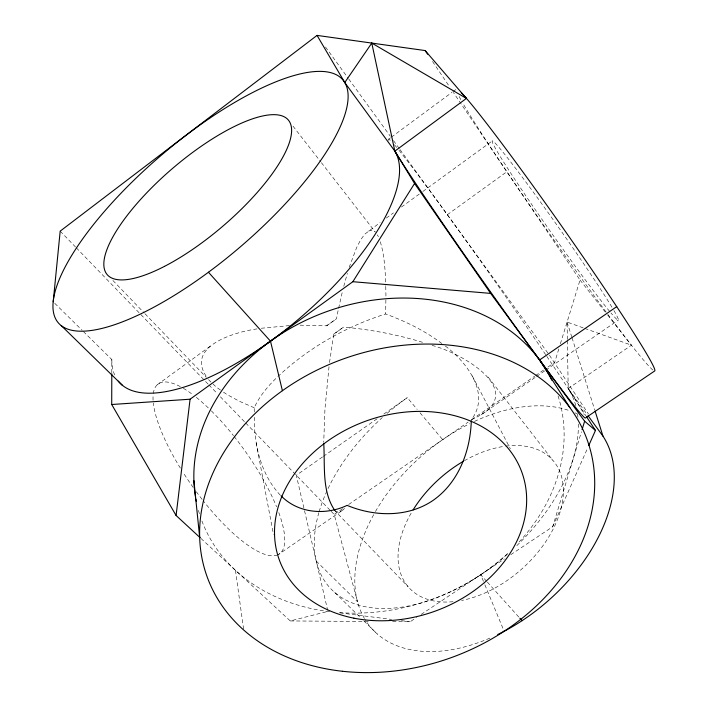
<?xml version="1.0" encoding="UTF-8"?>
<svg xmlns="http://www.w3.org/2000/svg" width="708" height="708" viewBox="0 0 708 708"><rect width="100%" height="100%" fill="white"/><g stroke="black" fill="none" stroke-linecap="round" stroke-linejoin="round"><path stroke-width="0.53" stroke-dasharray="3.54 2.66" d="M111.793 372.727L111.829 359.576L82.916 331.07M441.925 343.601C424.942 330.707 405.56 321.361 385.639 313.971L385.913 298.21M329.008 366.735L324.945 409.242L323.724 442.323M329.521 362.531L333.751 334.141L343.61 327.078C370.709 329.574 397.631 334.601 423.632 342.645M300.077 325.176L326.627 325.822L336.53 318.706L338.132 310.405M338.61 308.254L342.238 292.307M343.769 286.28L347.363 273.368M510.778 554.683L552.7 526.743L581.436 431.765M558.798 348.964L554.656 362.408L547.373 367.434M560.391 343.787L580.029 280.049L453.412 92.491M349.159 267.403L356.682 247.481L360.682 239.808L364.629 234.268L380.046 222.631M552.7 526.743L587.888 447.509M254.243 412.012L254.234 407.773C259.5 396.082 267.916 386.134 277.094 377.311M278.793 512.574A104.368 31.692 54.5 0 1 278.315 554.568L343.212 509.822L344.504 508.335M257.057 328.901C235.445 331.84 185.204 346.115 206.639 376.921M277.872 376.541C308.387 347.894 345.769 326.574 385.639 313.971M326.627 325.822L336.53 318.706M445.376 346.07C466.554 361.956 491.193 393.763 471.378 419.632C532.283 393.613 463.12 353.239 431.606 345.274M388.719 139.104L390.48 137.803M391.356 137.157L452.005 92.341M452.881 91.695L456.395 89.093M157.185 384.807L210.196 346.23M386.285 218.082L393.418 212.896M401.445 207.055L419.278 194.072M422.844 191.479L492.405 140.857M447.332 214.71L506.831 171.77M333.751 334.141L343.61 327.078M322.467 456.987L296.298 475.289L304.272 509.601M323.37 456.359L377.514 418.49M383.833 414.074L407.295 397.666L417.198 409.419M316.228 561.055L357.522 601.765L334.194 514.477L343.238 508.247M348.663 504.503L468.165 422.074M471.802 419.561L534.62 376.222M535.531 375.603L543.726 369.948M481.104 414.729L535.682 377.099M536.593 376.47L544.779 370.824M545.691 370.196L618.456 320.016M575.754 405.56A155.556 92.651 -41.2 0 0 568.197 388.524L631.465 345.194L606.429 313.476M392.568 621.633L410.162 621.757L416.578 617.482M421.163 614.429L504.397 558.939M343.212 509.822L339.583 511.875L336.238 511.583L334.742 510.318M200.957 538.452L290.28 620.943L326.875 611.632M368.452 231.065L372.081 230.33L374.594 231.711M261.252 328.255L289.643 325.583M290.28 620.943L369.47 621.482M339.982 612.889L391.524 619.403M401.392 620.642L410.162 621.757M567.374 339.495L567.081 322.06L583.702 328.034M584.737 328.406L631.465 345.194M254.234 407.773L239.242 401.206L226.489 394.232L221.339 390.612M220.48 390.011L216.188 387.002L208.506 379.656M334.734 592.481L360.708 617.827M363.859 620.898L377.24 633.961M54.773 303.334L82.128 330.3M60.18 231.144L75.517 246.995M76.278 247.791L208.143 384.134M208.904 384.922L217.338 393.648M220.409 396.816L244.933 422.18M245.703 422.977L330.406 510.556M331.167 511.344L334.194 514.477M112.899 280.474L144.255 313.007M145.025 313.803L206.214 377.276M334.008 509.849L408.259 586.87M486.608 581.295L480.705 574.737L484.467 583.817M487.352 582.118L519.097 617.394M420.03 412.782L442.668 439.659M280.253 495.14C260.863 474.413 254.172 444.996 254.261 417.313M580.029 280.049L605.747 312.617M292.997 126.157L320.706 161.778M321.379 162.654L375.435 232.171M488.095 377.054L552.824 460.297M567.391 340.583L568.197 388.524L587.516 414.994M325.476 46.994L348.168 78.216M348.814 79.11L390.294 136.202M393.542 140.662L399.374 148.698M400.02 149.583L548.833 354.398M549.479 355.292L588.481 414.038M432.535 61.508L449.111 86.111M377.24 234.852L378.444 236.649M568.197 388.524L585.976 415.87M472.254 375.877L510.335 448.784M484.883 584.826L504.131 631.244M380.284 241.729C384.577 255.774 385.24 270.668 385.727 285.262M567.081 322.06L571.692 336.716M572.02 337.76L594.747 409.994M304.52 510.672L327.671 610.296M256.154 442.872L273.474 534.452M235.463 570.321L243.57 628.952M385.754 286.351L385.949 296.103M114.661 374.939A180.009 69.18 -40.6 0 1 111.829 359.576M558.054 395.931A188.77 153.185 -19.5 0 1 517.831 543.39M507.742 553.435A188.77 153.185 -19.5 0 1 338.035 612.509M329.636 611.668A188.77 153.185 -19.5 0 1 201.824 520.769M199.417 513.716A188.77 153.185 -19.5 0 1 198.231 509.601M577.471 413.729A155.556 92.651 -41.2 0 1 577.976 417.755M578.347 424.012A155.556 92.651 -41.2 0 1 516.84 545.594M507.255 554.399A155.556 92.651 -41.2 0 1 363.523 606.367A155.556 92.651 -41.2 0 1 318.857 512.654M319.166 511.601A155.556 92.651 -41.2 0 1 326.733 491.379M328.052 488.538A155.556 92.651 -41.2 0 1 382.267 417.587M387.09 413.348A155.556 92.651 -41.2 0 1 407.295 397.666M388.94 140.529A170.646 4.85 54.8 0 1 391.267 141.175M394.453 144.768A170.646 4.85 54.8 0 1 397.834 148.857M399.029 150.326A170.646 4.85 54.8 0 1 546.213 355.487M546.824 356.389A170.646 4.85 54.8 0 1 584.339 414.817M489.839 638.12A150.654 96.12 -41.3 0 1 364.992 619.429M364.452 618.518A150.654 96.12 -41.3 0 1 374.93 512.442M375.452 511.53A150.654 96.12 -41.3 0 1 469.643 423.729M474.413 421.437A150.654 96.12 -41.3 0 1 569.993 410.835M575.02 412.826A150.654 96.12 -41.3 0 1 576.976 413.729M652.926 370.027A172.327 7.133 54.9 0 1 563.736 253.783A172.327 7.133 54.9 0 1 462.89 103.306M460.82 99.624A172.327 7.133 54.9 0 1 458.527 95.297M613.916 310.529A109.616 4.513 54.9 0 1 610.951 312.945M609.641 311.387A109.616 4.513 54.9 0 1 512.981 176.549A109.616 4.513 54.9 0 1 517.601 170.982A109.616 4.513 54.9 0 1 612.438 308.015M277.545 554.922A104.368 31.692 54.5 0 1 203.4 501.007M202.107 499.361A104.368 31.692 54.5 0 1 196.337 491.768M193.204 487.458A104.368 31.692 54.5 0 1 183.124 472.528M180.354 468.094A104.368 31.692 54.5 0 1 153.317 403.056M153.078 400.232A104.368 31.692 54.5 0 1 153.167 394.639M153.282 393.639A104.368 31.692 54.5 0 1 180.398 386.665M183.328 388.303A104.368 31.692 54.5 0 1 192.965 394.79M196.328 397.4A104.368 31.692 54.5 0 1 210.568 410.109M211.365 410.897A104.368 31.692 54.5 0 1 233.49 435.659M234.136 436.473A104.368 31.692 54.5 0 1 276.58 506.831M505.786 446.146A96.076 61.083 -41.3 0 1 560.382 510.999A96.076 61.083 -41.3 0 1 461.581 600.472M453.04 601.712A96.076 61.083 -41.3 0 1 411.95 511.804M464.36 460.731A96.076 61.083 -41.3 0 1 504.698 446.288"/><path stroke-width="1.06" d="M200.16 537.717L176.088 515.486L111.714 404.507L111.793 373.824M471.289 420.702C470.439 451.023 458.536 482.697 432.907 500.512C407.675 517.628 374.444 516.751 347.088 505.37C325.645 515.636 298.024 513.362 281.041 495.795M53.206 301.794L60.18 231.144L317.051 35.4L425.163 50.569L466.422 98.403L394.843 151.123A180.009 69.18 -40.6 0 1 295.192 321.998A180.009 69.18 -40.6 0 1 118.289 381.108M176.088 515.486L190.08 399.215L352.849 281.704L414.561 183.505L394.843 151.123L344.761 82.535L317.051 35.4M582.082 429.659L584.631 421.216L490.653 293.395L414.561 183.505M588.773 445.5L595.455 430.455L586.569 416.782M344.761 82.535A187.089 60.49 -40.5 0 0 101.492 214.825A187.089 60.49 -40.5 0 0 155.326 306.414A187.089 60.49 -40.5 0 0 344.761 82.535L371.78 43.082L466.422 98.403M616.739 306.617L539.602 359.965L569.878 407.631M111.714 404.507L190.08 399.215M352.849 281.704L490.653 293.395M334.742 510.318C321.671 491.308 325.122 465.483 323.733 443.412M584.631 421.216L595.455 430.455M61.233 325.591L122.608 385.488M208.435 272.226L270.483 341.168L282.404 390.719M519.84 618.217L522.053 620.677M588.162 415.87L602.977 436.163A150.654 96.12 -41.3 0 1 497.742 634.501M425.163 50.569L427.623 54.215M595.074 411.038L602.977 436.163M371.78 43.082L394.843 151.123A170.646 4.85 54.8 0 0 503.264 309.768A170.646 4.85 54.8 0 0 585.472 417.95L654.705 370.948A172.327 7.133 54.9 0 0 574.869 245.03A172.327 7.133 54.9 0 0 461.235 92.66M193.912 480.679L199.683 537.54M196.266 501.237A188.77 153.185 -19.5 0 1 195.868 499.122M195.505 496.989A188.77 153.185 -19.5 0 1 333.079 309.414A188.77 153.185 -19.5 0 1 551.789 380.231M413.1 509.902A96.076 61.083 -41.3 0 1 463.466 461.253M353.903 618.173A128.953 101.138 -19.8 0 0 525.354 485.245A128.953 101.138 -19.8 0 0 322.476 444.907A128.953 101.138 -19.8 0 0 353.903 618.173M342.398 671.264A201.975 158.787 -19.7 0 0 588.906 444.978A201.975 158.787 -19.7 0 0 260.163 408.72A201.975 158.787 -19.7 0 0 342.398 671.264M164.486 266.367A119.086 38.294 -40.5 0 0 290.377 123.44A119.086 38.294 -40.5 0 0 138.29 202.01A119.086 38.294 -40.5 0 0 164.486 266.367"/></g></svg>
